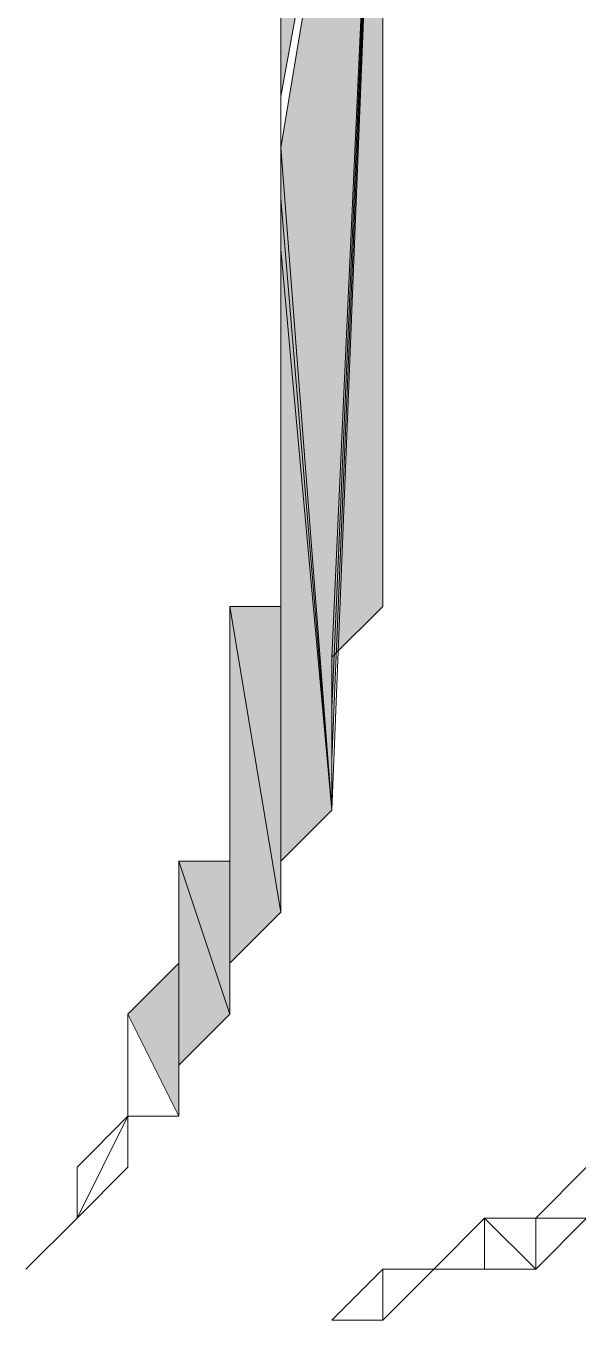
# Model space of a CAD drawing. Header units: inches. Extents: x -244 to 17, y 0 to 370.
# Drawn here: x 4.837 to 5.525, y 11.377 to 12.989 of the extents above; entities that cross this region are included whole.
import ezdxf

# ---------------------------------------------------------------- set-up
doc = ezdxf.new("R2010")
doc.units = ezdxf.units.IN
doc.header["$MEASUREMENT"] = 0
doc.layers.add('图层 1', color=7, linetype='Continuous')

# ---------------------------------------------------------------- blocks, each defined once
blk = doc.blocks.new('block 2')
at = {"layer": '图层 1', "true_color": 0xffffff}
h = blk.add_hatch(color=7, dxfattribs=at)
h.dxf.hatch_style = 2
h.paths.add_polyline_path([(31.75, 15.6211), (31.9405, 15.6211), (31.877, 15.6845)])
h.paths.add_polyline_path([(31.877, 15.5574), (32.0675, 15.6211), (31.8136, 15.6211)])
h.paths.add_polyline_path([(32.0675, 15.5574), (31.877, 15.5574), (32.0675, 15.6211)])
h = blk.add_hatch(color=7, dxfattribs=at)
h.dxf.hatch_style = 2
h.paths.add_polyline_path([(31.9405, 15.5574), (32.385, 15.5574), (32.0041, 15.494)])
h = blk.add_hatch(color=7, dxfattribs=at)
h.dxf.hatch_style = 2
h.paths.add_polyline_path([(32.0041, 15.494), (32.385, 15.494), (32.385, 15.5574)])
h = blk.add_hatch(color=7, dxfattribs=at)
h.dxf.hatch_style = 2
h.paths.add_polyline_path([(32.0675, 15.494), (32.8295, 15.494), (32.131, 15.4306)])
h = blk.add_hatch(color=7, dxfattribs=at)
h.dxf.hatch_style = 2
h.paths.add_polyline_path([(32.131, 15.4306), (32.9565, 15.494), (32.8931, 15.494)])
h.paths.add_polyline_path([(33.7185, 15.3669), (32.131, 15.4306), (32.9565, 15.494)])
h.paths.add_polyline_path([(32.1944, 15.4306), (33.7185, 15.3669), (32.131, 15.4306)])
h = blk.add_hatch(color=7, dxfattribs=at)
h.dxf.hatch_style = 2
h.paths.add_polyline_path([(32.8295, 15.494), (32.8931, 15.494), (32.131, 15.4306)])
h = blk.add_hatch(color=7, dxfattribs=at)
h.dxf.hatch_style = 2
h.paths.add_polyline_path([(33.7185, 15.3669), (33.147, 15.494), (33.2106, 15.494)])
h.paths.add_polyline_path([(33.0201, 15.494), (33.7185, 15.3669), (33.147, 15.494)])
h = blk.add_hatch(color=7, dxfattribs=at)
h.dxf.hatch_style = 2
h.paths.add_polyline_path([(33.7185, 15.3669), (32.3216, 15.4306), (32.258, 15.4306)])
h.paths.add_polyline_path([(32.385, 15.3669), (33.7185, 15.3669), (32.3216, 15.4306)])
at = {"layer": '图层 1', "lineweight": 0}
for points in [[(31.6231, 15.7479), (31.75, 15.6845), (31.6865, 15.6845), (31.6231, 15.7479)], [(31.6865, 15.7479), (31.6231, 15.7479), (31.75, 15.6845), (31.6865, 15.7479)], [(31.6865, 15.6845), (31.877, 15.6845), (31.75, 15.6845), (31.6865, 15.6845)], [(31.8136, 15.6845), (31.6865, 15.6845), (31.877, 15.6845), (31.8136, 15.6845)], [(31.75, 15.6845), (31.8136, 15.6845), (31.6865, 15.6845), (31.75, 15.6845)], [(31.75, 15.6211), (31.9405, 15.6211), (31.877, 15.6845), (31.75, 15.6211)], [(31.75, 15.6845), (31.877, 15.6845), (31.75, 15.6211), (31.75, 15.6845)], [(32.0041, 15.6211), (31.75, 15.6211), (31.9405, 15.6211), (32.0041, 15.6211)], [(31.8136, 15.6211), (32.0041, 15.6211), (31.75, 15.6211), (31.8136, 15.6211)], [(32.0675, 15.6211), (31.8136, 15.6211), (32.0041, 15.6211), (32.0675, 15.6211)], [(31.877, 15.5574), (32.0675, 15.6211), (31.8136, 15.6211), (31.877, 15.5574)], [(32.0675, 15.5574), (31.877, 15.5574), (32.0675, 15.6211), (32.0675, 15.5574)], [(31.877, 15.5574), (32.258, 15.5574), (31.9405, 15.5574), (31.877, 15.5574)], [(32.1944, 15.5574), (31.877, 15.5574), (32.258, 15.5574), (32.1944, 15.5574)], [(32.131, 15.5574), (32.1944, 15.5574), (31.877, 15.5574), (32.131, 15.5574)], [(32.0675, 15.5574), (32.131, 15.5574), (31.877, 15.5574), (32.0675, 15.5574)], [(31.9405, 15.5574), (32.385, 15.5574), (32.0041, 15.494), (31.9405, 15.5574)], [(32.3216, 15.5574), (31.9405, 15.5574), (32.385, 15.5574), (32.3216, 15.5574)], [(32.258, 15.5574), (32.3216, 15.5574), (31.9405, 15.5574), (32.258, 15.5574)], [(32.0041, 15.494), (32.385, 15.494), (32.385, 15.5574), (32.0041, 15.494)], [(32.4485, 15.494), (32.0041, 15.494), (32.385, 15.494), (32.4485, 15.494)], [(32.0675, 15.494), (32.4485, 15.494), (32.0041, 15.494), (32.0675, 15.494)], [(32.0675, 15.494), (32.8295, 15.494), (32.131, 15.4306), (32.0675, 15.494)], [(32.766, 15.494), (32.0675, 15.494), (32.8295, 15.494), (32.766, 15.494)], [(32.7026, 15.494), (32.766, 15.494), (32.0675, 15.494), (32.7026, 15.494)], [(32.0675, 15.494), (32.639, 15.494), (32.5755, 15.494), (32.0675, 15.494)], [(32.7026, 15.494), (32.0675, 15.494), (32.639, 15.494), (32.7026, 15.494)], [(32.5121, 15.494), (32.5755, 15.494), (32.0675, 15.494), (32.5121, 15.494)], [(32.5121, 15.494), (32.0675, 15.494), (32.4485, 15.494), (32.5121, 15.494)], [(32.131, 15.4306), (32.9565, 15.494), (32.8931, 15.494), (32.131, 15.4306)], [(33.7185, 15.3669), (32.131, 15.4306), (32.9565, 15.494), (33.7185, 15.3669)], [(32.8295, 15.494), (32.8931, 15.494), (32.131, 15.4306), (32.8295, 15.494)], [(32.9565, 15.494), (33.7185, 15.3669), (33.0201, 15.494), (32.9565, 15.494)], [(33.0201, 15.494), (33.7185, 15.3669), (33.147, 15.494), (33.0201, 15.494)], [(31.4959, 15.4306), (31.5595, 15.3669), (31.4959, 15.3669), (31.4959, 15.4306)], [(32.1944, 15.4306), (33.7185, 15.3669), (32.131, 15.4306), (32.1944, 15.4306)], [(32.1944, 15.4306), (32.258, 15.4306), (33.7185, 15.3669), (32.1944, 15.4306)], [(33.7185, 15.3669), (32.3216, 15.4306), (32.258, 15.4306), (33.7185, 15.3669)], [(32.385, 15.3669), (33.7185, 15.3669), (32.3216, 15.4306), (32.385, 15.3669)], [(31.5595, 15.3669), (31.4959, 15.3669), (31.5595, 15.3035), (31.5595, 15.3669)], [(33.7185, 15.3669), (32.4485, 15.3669), (32.385, 15.3669), (33.7185, 15.3669)], [(32.5121, 15.3669), (33.7185, 15.3669), (32.4485, 15.3669), (32.5121, 15.3669)], [(32.5121, 15.3669), (32.5755, 15.3669), (33.7185, 15.3669), (32.5121, 15.3669)], [(33.7185, 15.3669), (32.639, 15.3669), (32.5755, 15.3669), (33.7185, 15.3669)], [(32.7026, 15.3669), (33.7185, 15.3669), (32.639, 15.3669), (32.7026, 15.3669)], [(33.655, 15.3669), (33.7185, 15.3669), (32.7026, 15.3669), (33.655, 15.3669)], [(32.9565, 15.3669), (32.7026, 15.3669), (32.766, 15.3669), (32.9565, 15.3669)], [(33.655, 15.3669), (32.9565, 15.3669), (32.7026, 15.3669), (33.655, 15.3669)], [(32.766, 15.3669), (32.8931, 15.3669), (32.8295, 15.3669), (32.766, 15.3669)], [(32.9565, 15.3669), (32.766, 15.3669), (32.8931, 15.3669), (32.9565, 15.3669)], [(31.5595, 15.3035), (31.6231, 15.2401), (31.5595, 15.2401), (31.5595, 15.3035)], [(31.6231, 15.2401), (31.5595, 15.1763), (31.6231, 15.1763), (31.6231, 15.2401)], [(31.5595, 15.2401), (31.6231, 15.2401), (31.5595, 15.1763), (31.5595, 15.2401)], [(31.5595, 15.1763), (31.6231, 15.1763), (31.6231, 15.113), (31.5595, 15.1763)], [(31.6231, 15.1763), (31.6231, 15.113), (31.6865, 15.113), (31.6231, 15.1763)]]:
    blk.add_lwpolyline(points, dxfattribs=at)
at = {"layer": '图层 1', "color": 7, "lineweight": 20, "true_color": 0xffffff}
for points in [[(31.6231, 15.7479), (31.75, 15.6845), (31.6865, 15.6845), (31.6231, 15.7479)], [(31.6865, 15.7479), (31.6231, 15.7479), (31.75, 15.6845), (31.6865, 15.7479)], [(31.6865, 15.6845), (31.877, 15.6845), (31.75, 15.6845), (31.6865, 15.6845)], [(31.8136, 15.6845), (31.6865, 15.6845), (31.877, 15.6845), (31.8136, 15.6845)], [(31.75, 15.6845), (31.8136, 15.6845), (31.6865, 15.6845), (31.75, 15.6845)], [(31.75, 15.6211), (31.9405, 15.6211), (31.877, 15.6845), (31.75, 15.6211)], [(31.75, 15.6845), (31.877, 15.6845), (31.75, 15.6211), (31.75, 15.6845)], [(32.0041, 15.6211), (31.75, 15.6211), (31.9405, 15.6211), (32.0041, 15.6211)], [(31.8136, 15.6211), (32.0041, 15.6211), (31.75, 15.6211), (31.8136, 15.6211)], [(32.0675, 15.6211), (31.8136, 15.6211), (32.0041, 15.6211), (32.0675, 15.6211)], [(31.877, 15.5574), (32.0675, 15.6211), (31.8136, 15.6211), (31.877, 15.5574)], [(32.0675, 15.5574), (31.877, 15.5574), (32.0675, 15.6211), (32.0675, 15.5574)], [(31.877, 15.5574), (32.258, 15.5574), (31.9405, 15.5574), (31.877, 15.5574)], [(32.1944, 15.5574), (31.877, 15.5574), (32.258, 15.5574), (32.1944, 15.5574)], [(32.131, 15.5574), (32.1944, 15.5574), (31.877, 15.5574), (32.131, 15.5574)], [(32.0675, 15.5574), (32.131, 15.5574), (31.877, 15.5574), (32.0675, 15.5574)], [(31.9405, 15.5574), (32.385, 15.5574), (32.0041, 15.494), (31.9405, 15.5574)], [(32.3216, 15.5574), (31.9405, 15.5574), (32.385, 15.5574), (32.3216, 15.5574)], [(32.258, 15.5574), (32.3216, 15.5574), (31.9405, 15.5574), (32.258, 15.5574)], [(32.0041, 15.494), (32.385, 15.494), (32.385, 15.5574), (32.0041, 15.494)], [(32.4485, 15.494), (32.0041, 15.494), (32.385, 15.494), (32.4485, 15.494)], [(32.0675, 15.494), (32.4485, 15.494), (32.0041, 15.494), (32.0675, 15.494)], [(32.0675, 15.494), (32.8295, 15.494), (32.131, 15.4306), (32.0675, 15.494)], [(32.766, 15.494), (32.0675, 15.494), (32.8295, 15.494), (32.766, 15.494)], [(32.7026, 15.494), (32.766, 15.494), (32.0675, 15.494), (32.7026, 15.494)], [(32.0675, 15.494), (32.639, 15.494), (32.5755, 15.494), (32.0675, 15.494)], [(32.7026, 15.494), (32.0675, 15.494), (32.639, 15.494), (32.7026, 15.494)], [(32.5121, 15.494), (32.5755, 15.494), (32.0675, 15.494), (32.5121, 15.494)], [(32.5121, 15.494), (32.0675, 15.494), (32.4485, 15.494), (32.5121, 15.494)], [(32.131, 15.4306), (32.9565, 15.494), (32.8931, 15.494), (32.131, 15.4306)], [(33.7185, 15.3669), (32.131, 15.4306), (32.9565, 15.494), (33.7185, 15.3669)], [(32.8295, 15.494), (32.8931, 15.494), (32.131, 15.4306), (32.8295, 15.494)], [(32.9565, 15.494), (33.7185, 15.3669), (33.0201, 15.494), (32.9565, 15.494)], [(33.0201, 15.494), (33.7185, 15.3669), (33.147, 15.494), (33.0201, 15.494)], [(31.4959, 15.4306), (31.5595, 15.3669), (31.4959, 15.3669), (31.4959, 15.4306)], [(32.1944, 15.4306), (33.7185, 15.3669), (32.131, 15.4306), (32.1944, 15.4306)], [(32.1944, 15.4306), (32.258, 15.4306), (33.7185, 15.3669), (32.1944, 15.4306)], [(33.7185, 15.3669), (32.3216, 15.4306), (32.258, 15.4306), (33.7185, 15.3669)], [(32.385, 15.3669), (33.7185, 15.3669), (32.3216, 15.4306), (32.385, 15.3669)], [(31.5595, 15.3669), (31.4959, 15.3669), (31.5595, 15.3035), (31.5595, 15.3669)], [(33.7185, 15.3669), (32.4485, 15.3669), (32.385, 15.3669), (33.7185, 15.3669)], [(32.5121, 15.3669), (33.7185, 15.3669), (32.4485, 15.3669), (32.5121, 15.3669)], [(32.5121, 15.3669), (32.5755, 15.3669), (33.7185, 15.3669), (32.5121, 15.3669)], [(33.7185, 15.3669), (32.639, 15.3669), (32.5755, 15.3669), (33.7185, 15.3669)], [(32.7026, 15.3669), (33.7185, 15.3669), (32.639, 15.3669), (32.7026, 15.3669)], [(33.655, 15.3669), (33.7185, 15.3669), (32.7026, 15.3669), (33.655, 15.3669)], [(32.9565, 15.3669), (32.7026, 15.3669), (32.766, 15.3669), (32.9565, 15.3669)], [(33.655, 15.3669), (32.9565, 15.3669), (32.7026, 15.3669), (33.655, 15.3669)], [(32.766, 15.3669), (32.8931, 15.3669), (32.8295, 15.3669), (32.766, 15.3669)], [(32.9565, 15.3669), (32.766, 15.3669), (32.8931, 15.3669), (32.9565, 15.3669)], [(31.5595, 15.3035), (31.6231, 15.2401), (31.5595, 15.2401), (31.5595, 15.3035)], [(31.6231, 15.2401), (31.5595, 15.1763), (31.6231, 15.1763), (31.6231, 15.2401)], [(31.5595, 15.2401), (31.6231, 15.2401), (31.5595, 15.1763), (31.5595, 15.2401)], [(31.5595, 15.1763), (31.6231, 15.1763), (31.6231, 15.113), (31.5595, 15.1763)], [(31.6231, 15.1763), (31.6231, 15.113), (31.6865, 15.113), (31.6231, 15.1763)]]:
    blk.add_lwpolyline(points, dxfattribs=at)
at = {"layer": '图层 1', "lineweight": 0}
for points, knots in [([(31.5595, 15.8116), (31.5595, 15.8116), (31.5595, 15.8116), (31.5595, 15.8116), (31.5595, 15.8116), (31.6231, 15.7479), (31.6231, 15.7479), (31.6231, 15.7479), (31.5595, 15.8116), (31.5595, 15.8116)], [0, 0, 0, 0, 1, 1, 1, 2, 2, 2, 3, 3, 3, 3]), ([(31.6231, 15.7479), (31.6231, 15.7479), (31.5595, 15.8116), (31.5595, 15.8116), (31.5595, 15.8116), (31.6231, 15.7479), (31.6231, 15.7479)], [0, 0, 0, 0, 1, 1, 1, 2, 2, 2, 2]), ([(31.6231, 15.7479), (31.6231, 15.7479), (31.6231, 15.7479), (31.6231, 15.7479), (31.6231, 15.7479), (31.5595, 15.8116), (31.5595, 15.8116), (31.5595, 15.8116), (31.6231, 15.7479), (31.6231, 15.7479)], [0, 0, 0, 0, 1, 1, 1, 2, 2, 2, 3, 3, 3, 3]), ([(31.6231, 15.7479), (31.6231, 15.7479), (31.6865, 15.7479), (31.6865, 15.7479), (31.6865, 15.7479), (31.6231, 15.7479), (31.6231, 15.7479)], [0, 0, 0, 0, 1, 1, 1, 2, 2, 2, 2]), ([(31.6865, 15.7479), (31.6865, 15.7479), (31.6231, 15.7479), (31.6231, 15.7479), (31.6231, 15.7479), (31.6865, 15.7479), (31.6865, 15.7479)], [0, 0, 0, 0, 1, 1, 1, 2, 2, 2, 2]), ([(31.6231, 15.7479), (31.6231, 15.7479), (31.6865, 15.7479), (31.6865, 15.7479), (31.6865, 15.7479), (31.6231, 15.7479), (31.6231, 15.7479)], [0, 0, 0, 0, 1, 1, 1, 2, 2, 2, 2]), ([(31.877, 15.6845), (31.877, 15.6845), (31.75, 15.6845), (31.75, 15.6845), (31.75, 15.6845), (31.877, 15.6845), (31.877, 15.6845)], [0, 0, 0, 0, 1, 1, 1, 2, 2, 2, 2]), ([(32.131, 15.5574), (32.131, 15.5574), (31.877, 15.5574), (31.877, 15.5574), (31.877, 15.5574), (32.131, 15.5574), (32.131, 15.5574)], [0, 0, 0, 0, 1, 1, 1, 2, 2, 2, 2]), ([(32.766, 15.494), (32.766, 15.494), (32.766, 15.494), (32.766, 15.494), (32.766, 15.494), (32.0675, 15.494), (32.0675, 15.494), (32.0675, 15.494), (32.766, 15.494), (32.766, 15.494)], [0, 0, 0, 0, 1, 1, 1, 2, 2, 2, 3, 3, 3, 3]), ([(32.5755, 15.494), (32.5755, 15.494), (32.0675, 15.494), (32.0675, 15.494), (32.0675, 15.494), (32.5755, 15.494), (32.5755, 15.494)], [0, 0, 0, 0, 1, 1, 1, 2, 2, 2, 2]), ([(33.7185, 15.3669), (33.7185, 15.3669), (33.0201, 15.494), (33.0201, 15.494), (33.0201, 15.494), (33.7185, 15.3669), (33.7185, 15.3669)], [0, 0, 0, 0, 1, 1, 1, 2, 2, 2, 2]), ([(31.4959, 15.4306), (31.4959, 15.4306), (31.4959, 15.4306), (31.4959, 15.4306), (31.4959, 15.4306), (31.5595, 15.3669), (31.5595, 15.3669), (31.5595, 15.3669), (31.4959, 15.4306), (31.4959, 15.4306)], [0, 0, 0, 0, 1, 1, 1, 2, 2, 2, 3, 3, 3, 3]), ([(32.258, 15.4306), (32.258, 15.4306), (33.7185, 15.3669), (33.7185, 15.3669), (33.7185, 15.3669), (32.258, 15.4306), (32.258, 15.4306)], [0, 0, 0, 0, 1, 1, 1, 2, 2, 2, 2]), ([(31.4959, 15.3669), (31.4959, 15.3669), (31.5595, 15.3035), (31.5595, 15.3035), (31.5595, 15.3035), (31.4959, 15.3669), (31.4959, 15.3669)], [0, 0, 0, 0, 1, 1, 1, 2, 2, 2, 2]), ([(31.5595, 15.3669), (31.5595, 15.3669), (31.5595, 15.3669), (31.5595, 15.3669), (31.5595, 15.3669), (31.4959, 15.3669), (31.4959, 15.3669), (31.4959, 15.3669), (31.5595, 15.3669), (31.5595, 15.3669)], [0, 0, 0, 0, 1, 1, 1, 2, 2, 2, 3, 3, 3, 3]), ([(31.5595, 15.3669), (31.5595, 15.3669), (31.4959, 15.3669), (31.4959, 15.3669), (31.4959, 15.3669), (31.5595, 15.3669), (31.5595, 15.3669)], [0, 0, 0, 0, 1, 1, 1, 2, 2, 2, 2]), ([(32.5755, 15.3669), (32.5755, 15.3669), (33.7185, 15.3669), (33.7185, 15.3669), (33.7185, 15.3669), (32.5755, 15.3669), (32.5755, 15.3669)], [0, 0, 0, 0, 1, 1, 1, 2, 2, 2, 2]), ([(31.5595, 15.3035), (31.5595, 15.3035), (31.5595, 15.3035), (31.5595, 15.3035), (31.5595, 15.3035), (31.6231, 15.2401), (31.6231, 15.2401), (31.6231, 15.2401), (31.5595, 15.3035), (31.5595, 15.3035)], [0, 0, 0, 0, 1, 1, 1, 2, 2, 2, 3, 3, 3, 3]), ([(31.6231, 15.2401), (31.6231, 15.2401), (31.5595, 15.2401), (31.5595, 15.2401), (31.5595, 15.2401), (31.6231, 15.2401), (31.6231, 15.2401)], [0, 0, 0, 0, 1, 1, 1, 2, 2, 2, 2])]:
    blk.add_open_spline(points, degree=3, knots=knots, dxfattribs=at)
at = {"layer": '图层 1', "color": 7, "lineweight": 20, "true_color": 0xffffff}
for points, knots in [([(31.5595, 15.8116), (31.5595, 15.8116), (31.5595, 15.8116), (31.5595, 15.8116), (31.5595, 15.8116), (31.6231, 15.7479), (31.6231, 15.7479), (31.6231, 15.7479), (31.5595, 15.8116), (31.5595, 15.8116)], [0, 0, 0, 0, 1, 1, 1, 2, 2, 2, 3, 3, 3, 3]), ([(31.6231, 15.7479), (31.6231, 15.7479), (31.5595, 15.8116), (31.5595, 15.8116), (31.5595, 15.8116), (31.6231, 15.7479), (31.6231, 15.7479)], [0, 0, 0, 0, 1, 1, 1, 2, 2, 2, 2]), ([(31.6231, 15.7479), (31.6231, 15.7479), (31.6231, 15.7479), (31.6231, 15.7479), (31.6231, 15.7479), (31.5595, 15.8116), (31.5595, 15.8116), (31.5595, 15.8116), (31.6231, 15.7479), (31.6231, 15.7479)], [0, 0, 0, 0, 1, 1, 1, 2, 2, 2, 3, 3, 3, 3]), ([(31.6231, 15.7479), (31.6231, 15.7479), (31.6865, 15.7479), (31.6865, 15.7479), (31.6865, 15.7479), (31.6231, 15.7479), (31.6231, 15.7479)], [0, 0, 0, 0, 1, 1, 1, 2, 2, 2, 2]), ([(31.6865, 15.7479), (31.6865, 15.7479), (31.6231, 15.7479), (31.6231, 15.7479), (31.6231, 15.7479), (31.6865, 15.7479), (31.6865, 15.7479)], [0, 0, 0, 0, 1, 1, 1, 2, 2, 2, 2]), ([(31.6231, 15.7479), (31.6231, 15.7479), (31.6865, 15.7479), (31.6865, 15.7479), (31.6865, 15.7479), (31.6231, 15.7479), (31.6231, 15.7479)], [0, 0, 0, 0, 1, 1, 1, 2, 2, 2, 2]), ([(31.877, 15.6845), (31.877, 15.6845), (31.75, 15.6845), (31.75, 15.6845), (31.75, 15.6845), (31.877, 15.6845), (31.877, 15.6845)], [0, 0, 0, 0, 1, 1, 1, 2, 2, 2, 2]), ([(32.131, 15.5574), (32.131, 15.5574), (31.877, 15.5574), (31.877, 15.5574), (31.877, 15.5574), (32.131, 15.5574), (32.131, 15.5574)], [0, 0, 0, 0, 1, 1, 1, 2, 2, 2, 2]), ([(32.766, 15.494), (32.766, 15.494), (32.766, 15.494), (32.766, 15.494), (32.766, 15.494), (32.0675, 15.494), (32.0675, 15.494), (32.0675, 15.494), (32.766, 15.494), (32.766, 15.494)], [0, 0, 0, 0, 1, 1, 1, 2, 2, 2, 3, 3, 3, 3]), ([(32.5755, 15.494), (32.5755, 15.494), (32.0675, 15.494), (32.0675, 15.494), (32.0675, 15.494), (32.5755, 15.494), (32.5755, 15.494)], [0, 0, 0, 0, 1, 1, 1, 2, 2, 2, 2]), ([(33.7185, 15.3669), (33.7185, 15.3669), (33.0201, 15.494), (33.0201, 15.494), (33.0201, 15.494), (33.7185, 15.3669), (33.7185, 15.3669)], [0, 0, 0, 0, 1, 1, 1, 2, 2, 2, 2]), ([(31.4959, 15.4306), (31.4959, 15.4306), (31.4959, 15.4306), (31.4959, 15.4306), (31.4959, 15.4306), (31.5595, 15.3669), (31.5595, 15.3669), (31.5595, 15.3669), (31.4959, 15.4306), (31.4959, 15.4306)], [0, 0, 0, 0, 1, 1, 1, 2, 2, 2, 3, 3, 3, 3]), ([(32.258, 15.4306), (32.258, 15.4306), (33.7185, 15.3669), (33.7185, 15.3669), (33.7185, 15.3669), (32.258, 15.4306), (32.258, 15.4306)], [0, 0, 0, 0, 1, 1, 1, 2, 2, 2, 2]), ([(31.4959, 15.3669), (31.4959, 15.3669), (31.5595, 15.3035), (31.5595, 15.3035), (31.5595, 15.3035), (31.4959, 15.3669), (31.4959, 15.3669)], [0, 0, 0, 0, 1, 1, 1, 2, 2, 2, 2]), ([(31.5595, 15.3669), (31.5595, 15.3669), (31.5595, 15.3669), (31.5595, 15.3669), (31.5595, 15.3669), (31.4959, 15.3669), (31.4959, 15.3669), (31.4959, 15.3669), (31.5595, 15.3669), (31.5595, 15.3669)], [0, 0, 0, 0, 1, 1, 1, 2, 2, 2, 3, 3, 3, 3]), ([(31.5595, 15.3669), (31.5595, 15.3669), (31.4959, 15.3669), (31.4959, 15.3669), (31.4959, 15.3669), (31.5595, 15.3669), (31.5595, 15.3669)], [0, 0, 0, 0, 1, 1, 1, 2, 2, 2, 2]), ([(32.5755, 15.3669), (32.5755, 15.3669), (33.7185, 15.3669), (33.7185, 15.3669), (33.7185, 15.3669), (32.5755, 15.3669), (32.5755, 15.3669)], [0, 0, 0, 0, 1, 1, 1, 2, 2, 2, 2]), ([(31.5595, 15.3035), (31.5595, 15.3035), (31.5595, 15.3035), (31.5595, 15.3035), (31.5595, 15.3035), (31.6231, 15.2401), (31.6231, 15.2401), (31.6231, 15.2401), (31.5595, 15.3035), (31.5595, 15.3035)], [0, 0, 0, 0, 1, 1, 1, 2, 2, 2, 3, 3, 3, 3]), ([(31.6231, 15.2401), (31.6231, 15.2401), (31.5595, 15.2401), (31.5595, 15.2401), (31.5595, 15.2401), (31.6231, 15.2401), (31.6231, 15.2401)], [0, 0, 0, 0, 1, 1, 1, 2, 2, 2, 2])]:
    blk.add_open_spline(points, degree=3, knots=knots, dxfattribs=at)

msp = doc.modelspace()

# ---------------------------------------------------------------- block references
at = {"layer": '图层 1', "rotation": 90}
msp.add_blockref('block 2', (20.6482, -20.1187), dxfattribs=at)

doc.saveas('drawing.dxf')
